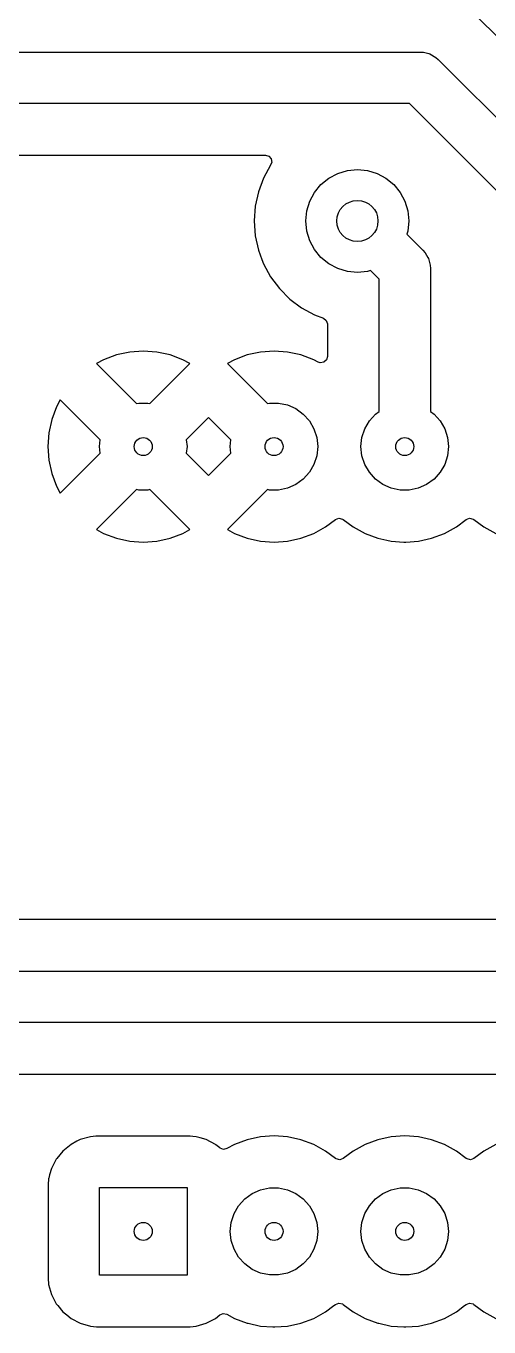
# Model space of a CAD drawing. Extents: x 50 to 210, y -150 to -70.
# Drawn here: x 88.56 to 97.56, y -120.48 to -95.21 of the extents above; entities that cross this region are included whole.
import ezdxf

# ---------------------------------------------------------------- set-up
doc = ezdxf.new("R2010")
doc.units = 0
doc.layers.add('BLACK', color=7, linetype='CONTINUOUS')

msp = doc.modelspace()

# ---------------------------------------------------------------- linework, layer by layer
at = {"layer": 'BLACK', "linetype": 'CONTINUOUS'}
for p, q in [((103.04, -100.747106), (96.792894, -94.5)), ((85.890424, -95.718851), (96.218851, -95.718851)), ((96.218851, -95.718851), (96.284099, -95.723128)), ((96.284099, -95.723128), (96.284114, -95.723128)), ((96.284114, -95.723128), (96.387446, -95.750816)), ((96.387446, -95.750816), (96.410193, -95.756911)), ((96.410193, -95.756911), (96.523232, -95.822174)), ((96.523232, -95.822174), (96.523247, -95.822189)), ((96.523247, -95.822189), (96.572404, -95.865298)), ((96.572404, -95.865298), (101.353554, -100.646447)), ((96.011745, -96.718851), (85.683317, -96.718851)), ((100.5, -101.207106), (96.011745, -96.718851)), ((85.565225, -97.719351), (93.212028, -97.719351)), ((93.212028, -97.719351), (93.279067, -97.739036)), ((93.279067, -97.739036), (93.324822, -97.79184)), ((93.31277, -97.91569), (93.175635, -98.166833)), ((93.315165, -97.911965), (93.31277, -97.91569)), ((93.334766, -97.860998), (93.313967, -97.911195)), ((93.313967, -97.911195), (93.315165, -97.911965)), ((93.324822, -97.79184), (93.334766, -97.860998)), ((94.80491, -98.019215), (95, -98)), ((95, -98), (95.19509, -98.019215)), ((93.175635, -98.166833), (93.075628, -98.434962)), ((94.292893, -98.292893), (94.44443, -98.16853)), ((94.44443, -98.16853), (94.617317, -98.07612)), ((94.617317, -98.07612), (94.80491, -98.019215)), ((95.19509, -98.019215), (95.382683, -98.07612)), ((95.382683, -98.07612), (95.55557, -98.16853)), ((95.55557, -98.16853), (95.707107, -98.292893)), ((93.075628, -98.434962), (93.014804, -98.714566)), ((94.07612, -98.617317), (94.16853, -98.44443)), ((94.16853, -98.44443), (94.292893, -98.292893)), ((95.707107, -98.292893), (95.83147, -98.44443)), ((95.83147, -98.44443), (95.92388, -98.617317)), ((93.014804, -98.714566), (92.99439, -98.999998)), ((94.019215, -98.80491), (94.07612, -98.617317)), ((95.92388, -98.617317), (95.980785, -98.80491)), ((92.99439, -98.999998), (92.99439, -99.000001)), ((92.99439, -99.000001), (93.014804, -99.285433)), ((94, -99), (94.019215, -98.80491)), ((94.019215, -99.19509), (94, -99)), ((95.980785, -98.80491), (96, -99)), ((96, -99), (95.980785, -99.19509)), ((94.07612, -99.382683), (94.019215, -99.19509)), ((95.980785, -99.19509), (95.962494, -99.255387)), ((95.962494, -99.255387), (96.273553, -99.566446)), ((93.014804, -99.285433), (93.075628, -99.565037)), ((94.16853, -99.55557), (94.07612, -99.382683)), ((93.075628, -99.565037), (93.07563, -99.565043)), ((93.07563, -99.565043), (93.075631, -99.565046)), ((93.075631, -99.565046), (93.143935, -99.748176)), ((93.143935, -99.748176), (93.175635, -99.833166)), ((94.292893, -99.707107), (94.16853, -99.55557)), ((94.44443, -99.83147), (94.292893, -99.707107)), ((96.273553, -99.566446), (96.316668, -99.61561)), ((96.316668, -99.61561), (96.316677, -99.615619)), ((96.316677, -99.615619), (96.371421, -99.710439)), ((96.371421, -99.710439), (96.38194, -99.728658)), ((96.38194, -99.728658), (96.415723, -99.854737)), ((93.175635, -99.833166), (93.31277, -100.084309)), ((94.617317, -99.92388), (94.44443, -99.83147)), ((94.80491, -99.980785), (94.617317, -99.92388)), ((95, -100), (94.80491, -99.980785)), ((95.19509, -99.980785), (95, -100)), ((95.255387, -99.962494), (95.19509, -99.980785)), ((95.42, -100.127106), (95.255387, -99.962494)), ((96.415723, -99.854737), (96.415723, -99.854752)), ((96.415723, -99.854752), (96.42, -99.92)), ((96.42, -99.92), (96.42, -102.698368)), ((93.31277, -100.084309), (93.312775, -100.084317)), ((93.312775, -100.084317), (93.484254, -100.313387)), ((95.42, -102.698368), (95.42, -100.127106)), ((93.484254, -100.313387), (93.48427, -100.313405)), ((93.48427, -100.313405), (93.686594, -100.515729)), ((93.686594, -100.515729), (93.686612, -100.515745)), ((93.686612, -100.515745), (93.915682, -100.687224)), ((93.915682, -100.687224), (93.91569, -100.687229)), ((93.91569, -100.687229), (94.166833, -100.824364)), ((94.166833, -100.824364), (94.166836, -100.824366)), ((94.166836, -100.824366), (94.166839, -100.824367)), ((94.166839, -100.824367), (94.338835, -100.888517)), ((94.338835, -100.888517), (94.394767, -100.930387)), ((94.394767, -100.930387), (94.419184, -100.995851)), ((94.419184, -100.995851), (94.4195, -101.004698)), ((94.4195, -101.004698), (94.4195, -101.630786)), ((90.576039, -101.544152), (90.317471, -101.6004)), ((90.839999, -101.525274), (90.576039, -101.544152)), ((90.840001, -101.525274), (90.839999, -101.525274)), ((91.10396, -101.544152), (90.840001, -101.525274)), ((91.362528, -101.6004), (91.10396, -101.544152)), ((93.116039, -101.544152), (92.857471, -101.6004)), ((93.379999, -101.525274), (93.116039, -101.544152)), ((93.380001, -101.525274), (93.379999, -101.525274)), ((93.64396, -101.544152), (93.380001, -101.525274)), ((93.902528, -101.6004), (93.64396, -101.544152)), ((90.069513, -101.692884), (89.933992, -101.766884)), ((89.933992, -101.766884), (89.933992, -101.766885)), ((89.933992, -101.766885), (90.71042, -102.543313)), ((90.317471, -101.6004), (90.069513, -101.692884)), ((90.969579, -102.543313), (91.746006, -101.766885)), ((91.610487, -101.692884), (91.362528, -101.6004)), ((91.746006, -101.766884), (91.610486, -101.692884)), ((91.610486, -101.692884), (91.610487, -101.692884)), ((91.746006, -101.766885), (91.746006, -101.766884)), ((92.609513, -101.692884), (92.473992, -101.766884)), ((92.473992, -101.766884), (92.473992, -101.766885)), ((92.473992, -101.766885), (93.25042, -102.543313)), ((92.857471, -101.6004), (92.609513, -101.692884)), ((94.150487, -101.692884), (93.902528, -101.6004)), ((94.236073, -101.739618), (94.150486, -101.692884)), ((94.150486, -101.692884), (94.150487, -101.692884)), ((94.277853, -101.753524), (94.236073, -101.739618)), ((94.347011, -101.74358), (94.277853, -101.753524)), ((94.399815, -101.697825), (94.347011, -101.74358)), ((94.4195, -101.630786), (94.399815, -101.697825)), ((89.226884, -102.473992), (89.152884, -102.609513)), ((89.226885, -102.473992), (89.226884, -102.473992)), ((90.00359, -103.250697), (89.226885, -102.473992)), ((90.71042, -102.543313), (90.751151, -102.534656)), ((90.751151, -102.534656), (90.928849, -102.534656)), ((90.928849, -102.534656), (90.969579, -102.543313)), ((93.25042, -102.543313), (93.291151, -102.534656)), ((93.291151, -102.534656), (93.468849, -102.534656)), ((93.468849, -102.534656), (93.642664, -102.571602)), ((89.152884, -102.609513), (89.0604, -102.857471)), ((93.642664, -102.571602), (93.805, -102.643878)), ((93.805, -102.643878), (93.948761, -102.748327)), ((93.948761, -102.748327), (94.067664, -102.880383)), ((95.232336, -102.880383), (95.351239, -102.748327)), ((95.351239, -102.748327), (95.42, -102.698368)), ((96.42, -102.698368), (96.488761, -102.748327)), ((96.488761, -102.748327), (96.607664, -102.880383)), ((89.0604, -102.857471), (89.004152, -103.116039)), ((92.11, -102.817107), (91.676409, -103.250697)), ((92.54359, -103.250697), (92.11, -102.817107)), ((94.067664, -102.880383), (94.156514, -103.034274)), ((94.156514, -103.034274), (94.211425, -103.203275)), ((95.088575, -103.203275), (95.143486, -103.034274)), ((95.143486, -103.034274), (95.232336, -102.880383)), ((96.607664, -102.880383), (96.696514, -103.034274)), ((96.696514, -103.034274), (96.751425, -103.203275)), ((89.004152, -103.116039), (88.985274, -103.379998)), ((89.99, -103.38), (90.00359, -103.250697)), ((91.676409, -103.250697), (91.69, -103.38)), ((92.53, -103.38), (92.54359, -103.250697)), ((94.211425, -103.203275), (94.23, -103.38)), ((95.07, -103.38), (95.088575, -103.203275)), ((96.751425, -103.203275), (96.77, -103.38)), ((88.985274, -103.379998), (88.985274, -103.380001)), ((88.985274, -103.380001), (89.004152, -103.64396)), ((89.226885, -104.286006), (90.00359, -103.509302)), ((90.00359, -103.509302), (89.99, -103.38)), ((91.69, -103.38), (91.676409, -103.509302)), ((91.676409, -103.509302), (92.11, -103.942893)), ((92.11, -103.942893), (92.54359, -103.509302)), ((92.54359, -103.509302), (92.53, -103.38)), ((94.211425, -103.556725), (94.156514, -103.725726)), ((94.23, -103.38), (94.211425, -103.556725)), ((95.088575, -103.556725), (95.07, -103.38)), ((95.143486, -103.725726), (95.088575, -103.556725)), ((96.751425, -103.556725), (96.696514, -103.725726)), ((96.77, -103.38), (96.751425, -103.556725)), ((89.004152, -103.64396), (89.0604, -103.902528)), ((94.156514, -103.725726), (94.067664, -103.879617)), ((95.232336, -103.879617), (95.143486, -103.725726)), ((96.696514, -103.725726), (96.607664, -103.879617)), ((89.0604, -103.902528), (89.152884, -104.150486)), ((93.948761, -104.011673), (93.805, -104.116122)), ((94.067664, -103.879617), (93.948761, -104.011673)), ((95.351239, -104.011673), (95.232336, -103.879617)), ((95.495, -104.116122), (95.351239, -104.011673)), ((96.488761, -104.011673), (96.345, -104.116122)), ((96.607664, -103.879617), (96.488761, -104.011673)), ((89.152884, -104.150486), (89.226884, -104.286006)), ((89.226884, -104.286006), (89.226885, -104.286006)), ((90.71042, -104.216686), (89.933991, -104.993114)), ((90.751151, -104.225344), (90.71042, -104.216686)), ((90.928849, -104.225344), (90.751151, -104.225344)), ((90.969579, -104.216686), (90.928849, -104.225344)), ((91.746007, -104.993114), (90.969579, -104.216686)), ((93.250418, -104.216685), (92.473991, -104.993114)), ((93.291151, -104.225344), (93.250418, -104.216685)), ((93.468849, -104.225344), (93.291151, -104.225344)), ((93.642664, -104.188398), (93.468849, -104.225344)), ((93.805, -104.116122), (93.642664, -104.188398)), ((95.657336, -104.188398), (95.495, -104.116122)), ((95.831151, -104.225344), (95.657336, -104.188398)), ((96.008849, -104.225344), (95.831151, -104.225344)), ((96.182664, -104.188398), (96.008849, -104.225344)), ((96.345, -104.116122), (96.182664, -104.188398)), ((94.382736, -104.940298), (94.575271, -104.796166)), ((94.575271, -104.796166), (94.640735, -104.771749)), ((94.640735, -104.771749), (94.709008, -104.7866)), ((94.709008, -104.7866), (94.723892, -104.796166)), ((94.723892, -104.796166), (94.916986, -104.940714)), ((96.923011, -104.940716), (97.112711, -104.798709)), ((97.112711, -104.798709), (97.11569, -104.796479)), ((97.11569, -104.796479), (97.181154, -104.772062)), ((97.181154, -104.772062), (97.249427, -104.786914)), ((97.249427, -104.786914), (97.26431, -104.796479)), ((97.26431, -104.796479), (97.456986, -104.940714)), ((89.933991, -104.993114), (90.069518, -105.067117)), ((90.069518, -105.067117), (90.317471, -105.159599)), ((91.362528, -105.159599), (91.610484, -105.067116)), ((91.610484, -105.067116), (91.746007, -104.993114)), ((92.473991, -104.993114), (92.609518, -105.067117)), ((92.609518, -105.067117), (92.857471, -105.159599)), ((93.902528, -105.159599), (94.150487, -105.067115)), ((94.150487, -105.067115), (94.382735, -104.940298)), ((94.382735, -104.940298), (94.382736, -104.940298)), ((94.916986, -104.940714), (94.916994, -104.940719)), ((94.916994, -104.940719), (95.149305, -105.067571)), ((95.149305, -105.067571), (95.149309, -105.067573)), ((95.149309, -105.067573), (95.149311, -105.067574)), ((95.149311, -105.067574), (95.397322, -105.160077)), ((96.442678, -105.160077), (96.690689, -105.067574)), ((96.690689, -105.067574), (96.923011, -104.940716)), ((97.456986, -104.940714), (97.456994, -104.940719)), ((97.456994, -104.940719), (97.689305, -105.067571)), ((90.317471, -105.159599), (90.576039, -105.215847)), ((90.576039, -105.215847), (90.839999, -105.234726)), ((90.839999, -105.234726), (90.840001, -105.234726)), ((90.840001, -105.234726), (91.10396, -105.215847)), ((91.10396, -105.215847), (91.362528, -105.159599)), ((92.857471, -105.159599), (93.116039, -105.215847)), ((93.116039, -105.215847), (93.379999, -105.234726)), ((93.379999, -105.234726), (93.380001, -105.234726)), ((93.380001, -105.234726), (93.64396, -105.215847)), ((93.64396, -105.215847), (93.902528, -105.159599)), ((95.397322, -105.160077), (95.397325, -105.160077)), ((95.397325, -105.160077), (95.397326, -105.160078)), ((95.397326, -105.160078), (95.570953, -105.197848)), ((95.570953, -105.197848), (95.655974, -105.216343)), ((95.655974, -105.216343), (95.89966, -105.233772)), ((95.89966, -105.233772), (95.919999, -105.235227)), ((95.919999, -105.235227), (95.92, -105.235227)), ((95.92, -105.235227), (95.920001, -105.235227)), ((95.920001, -105.235227), (95.938885, -105.233876)), ((95.938885, -105.233876), (96.184026, -105.216343)), ((96.184026, -105.216343), (96.442678, -105.160077)), ((133.182092, -112.5635), (85.479157, -112.5635)), ((85.015862, -113.564), (133.064, -113.564)), ((132.856894, -114.564), (85.015862, -114.564)), ((86.295499, -115.5645), (132.391111, -115.5645)), ((89.43659, -116.930304), (89.27889, -117.05889)), ((89.436591, -116.930303), (89.43659, -116.930304)), ((89.436593, -116.930302), (89.436591, -116.930303)), ((89.551622, -116.870216), (89.436593, -116.930302)), ((89.616954, -116.836089), (89.551622, -116.870216)), ((89.812584, -116.780113), (89.616954, -116.836089)), ((89.920316, -116.770536), (89.812584, -116.780113)), ((89.931964, -116.769501), (89.920316, -116.770536)), ((89.931965, -116.7695), (89.931964, -116.769501)), ((89.931971, -116.7695), (89.931965, -116.7695)), ((91.748032, -116.7695), (89.931971, -116.7695)), ((91.748037, -116.7695), (91.748032, -116.7695)), ((91.801102, -116.774217), (91.748037, -116.7695)), ((91.867413, -116.780113), (91.801102, -116.774217)), ((91.867415, -116.780113), (91.867413, -116.780113)), ((91.867418, -116.780114), (91.867415, -116.780113)), ((91.945829, -116.80255), (91.867418, -116.780114)), ((92.063045, -116.836089), (91.945829, -116.80255)), ((92.063048, -116.83609), (92.063045, -116.836089)), ((92.063049, -116.836091), (92.063048, -116.83609)), ((92.243407, -116.930302), (92.063049, -116.836091)), ((92.251934, -116.937255), (92.243407, -116.930302)), ((92.327108, -116.998551), (92.251934, -116.937255)), ((92.609309, -116.932426), (92.464895, -117.011282)), ((92.857326, -116.839921), (92.609309, -116.932426)), ((93.115965, -116.783658), (92.857326, -116.839921)), ((93.115972, -116.783657), (93.115965, -116.783658)), ((93.379999, -116.764773), (93.115972, -116.783657)), ((93.380001, -116.764773), (93.379999, -116.764773)), ((93.644027, -116.783657), (93.380001, -116.764773)), ((93.644034, -116.783658), (93.644027, -116.783657)), ((93.902673, -116.839921), (93.644034, -116.783658)), ((94.15069, -116.932426), (93.902673, -116.839921)), ((94.150694, -116.932428), (94.15069, -116.932426)), ((94.383005, -117.05928), (94.150694, -116.932428)), ((95.149305, -116.932428), (94.916994, -117.05928)), ((95.149309, -116.932426), (95.149305, -116.932428)), ((95.397326, -116.839921), (95.149309, -116.932426)), ((95.655965, -116.783658), (95.397326, -116.839921)), ((95.655972, -116.783657), (95.655965, -116.783658)), ((95.919999, -116.764773), (95.655972, -116.783657)), ((95.920001, -116.764773), (95.919999, -116.764773)), ((96.184027, -116.783657), (95.920001, -116.764773)), ((96.184034, -116.783658), (96.184027, -116.783657)), ((96.442673, -116.839921), (96.184034, -116.783658)), ((96.69069, -116.932426), (96.442673, -116.839921)), ((96.690694, -116.932428), (96.69069, -116.932426)), ((96.923005, -117.05928), (96.690694, -116.932428)), ((97.689305, -116.932428), (97.456994, -117.05928)), ((89.160706, -117.203833), (89.150302, -117.216593)), ((89.27889, -117.05889), (89.160706, -117.203833)), ((92.331158, -117.001716), (92.327108, -116.998551)), ((92.396622, -117.026133), (92.331158, -117.001716)), ((92.464895, -117.011282), (92.396622, -117.026133)), ((94.383013, -117.059285), (94.383005, -117.05928)), ((94.57569, -117.20352), (94.383013, -117.059285)), ((94.590573, -117.213085), (94.57569, -117.20352)), ((94.72431, -117.20352), (94.658845, -117.227937)), ((94.916986, -117.059285), (94.72431, -117.20352)), ((94.916994, -117.05928), (94.916986, -117.059285)), ((96.923013, -117.059285), (96.923005, -117.05928)), ((97.11569, -117.20352), (96.923013, -117.059285)), ((97.130573, -117.213085), (97.11569, -117.20352)), ((97.26431, -117.20352), (97.198845, -117.227937)), ((97.456986, -117.059285), (97.26431, -117.20352)), ((97.456994, -117.05928), (97.456986, -117.059285)), ((89.056089, -117.396954), (89.020326, -117.521944)), ((89.144213, -117.22825), (89.056089, -117.396954)), ((89.150302, -117.216593), (89.144213, -117.22825)), ((94.658845, -117.227937), (94.590573, -117.213085)), ((97.198845, -117.227937), (97.130573, -117.213085)), ((89.000113, -117.592586), (88.9895, -117.711966)), ((88.9895, -117.711966), (88.9895, -119.528028)), ((89.000114, -117.592583), (89.000113, -117.592586)), ((89.002141, -117.5855), (89.000114, -117.592583)), ((89.020326, -117.521944), (89.002141, -117.5855)), ((89.99, -119.47), (89.99, -117.77)), ((89.99, -117.77), (91.69, -117.77)), ((91.69, -117.77), (91.69, -119.47)), ((92.811239, -117.988327), (92.955, -117.883878)), ((92.955, -117.883878), (93.117336, -117.811602)), ((93.117336, -117.811602), (93.291151, -117.774656)), ((93.291151, -117.774656), (93.468849, -117.774656)), ((93.468849, -117.774656), (93.642664, -117.811602)), ((93.642664, -117.811602), (93.805, -117.883878)), ((93.805, -117.883878), (93.948761, -117.988327)), ((95.351239, -117.988327), (95.495, -117.883878)), ((95.495, -117.883878), (95.657336, -117.811602)), ((95.657336, -117.811602), (95.831151, -117.774656)), ((95.831151, -117.774656), (96.008849, -117.774656)), ((96.008849, -117.774656), (96.182664, -117.811602)), ((96.182664, -117.811602), (96.345, -117.883878)), ((96.345, -117.883878), (96.488761, -117.988327)), ((92.603486, -118.274274), (92.692336, -118.120383)), ((92.692336, -118.120383), (92.811239, -117.988327)), ((93.948761, -117.988327), (94.067664, -118.120383)), ((94.067664, -118.120383), (94.156514, -118.274274)), ((95.143486, -118.274274), (95.232336, -118.120383)), ((95.232336, -118.120383), (95.351239, -117.988327)), ((96.488761, -117.988327), (96.607664, -118.120383)), ((96.607664, -118.120383), (96.696514, -118.274274)), ((92.53, -118.62), (92.548575, -118.443275)), ((92.548575, -118.443275), (92.603486, -118.274274)), ((94.156514, -118.274274), (94.211425, -118.443275)), ((94.211425, -118.443275), (94.23, -118.62)), ((95.07, -118.62), (95.088575, -118.443275)), ((95.088575, -118.443275), (95.143486, -118.274274)), ((96.696514, -118.274274), (96.751425, -118.443275)), ((96.751425, -118.443275), (96.77, -118.62)), ((92.548575, -118.796725), (92.53, -118.62)), ((94.23, -118.62), (94.211425, -118.796725)), ((95.088575, -118.796725), (95.07, -118.62)), ((96.77, -118.62), (96.751425, -118.796725)), ((92.603486, -118.965726), (92.548575, -118.796725)), ((92.692336, -119.119617), (92.603486, -118.965726)), ((94.156514, -118.965726), (94.067664, -119.119617)), ((94.211425, -118.796725), (94.156514, -118.965726)), ((95.143486, -118.965726), (95.088575, -118.796725)), ((95.232336, -119.119617), (95.143486, -118.965726)), ((96.696514, -118.965726), (96.607664, -119.119617)), ((96.751425, -118.796725), (96.696514, -118.965726)), ((92.811239, -119.251673), (92.692336, -119.119617)), ((94.067664, -119.119617), (93.948761, -119.251673)), ((95.351239, -119.251673), (95.232336, -119.119617)), ((96.607664, -119.119617), (96.488761, -119.251673)), ((91.69, -119.47), (89.99, -119.47)), ((92.955, -119.356122), (92.811239, -119.251673)), ((93.117336, -119.428398), (92.955, -119.356122)), ((93.291151, -119.465344), (93.117336, -119.428398)), ((93.468849, -119.465344), (93.291151, -119.465344)), ((93.642664, -119.428398), (93.468849, -119.465344)), ((93.805, -119.356122), (93.642664, -119.428398)), ((93.948761, -119.251673), (93.805, -119.356122)), ((95.495, -119.356122), (95.351239, -119.251673)), ((95.657336, -119.428398), (95.495, -119.356122)), ((95.831151, -119.465344), (95.657336, -119.428398)), ((96.008849, -119.465344), (95.831151, -119.465344)), ((96.182664, -119.428398), (96.008849, -119.465344)), ((96.345, -119.356122), (96.182664, -119.428398)), ((96.488761, -119.251673), (96.345, -119.356122)), ((88.9895, -119.528028), (88.989501, -119.528034)), ((88.989501, -119.528034), (89.000113, -119.647415)), ((89.000113, -119.647415), (89.056089, -119.843045)), ((89.056089, -119.843045), (89.05609, -119.843048)), ((89.05609, -119.843048), (89.056091, -119.843049)), ((89.056091, -119.843049), (89.150302, -120.023407)), ((89.150302, -120.023407), (89.180803, -120.060813)), ((89.180803, -120.060813), (89.27889, -120.181109)), ((89.27889, -120.181109), (89.352891, -120.241448)), ((89.352891, -120.241448), (89.436593, -120.309698)), ((92.243407, -120.309698), (92.327109, -120.241446)), ((92.327109, -120.241446), (92.391503, -120.214338)), ((92.391503, -120.214338), (92.460333, -120.226347)), ((92.460333, -120.226347), (92.464896, -120.228717)), ((92.464896, -120.228717), (92.609305, -120.307571)), ((94.150689, -120.307574), (94.383011, -120.180716)), ((94.383011, -120.180716), (94.54319, -120.060808)), ((94.54319, -120.060808), (94.57569, -120.036479)), ((94.57569, -120.036479), (94.641154, -120.012062)), ((94.641154, -120.012062), (94.709427, -120.026914)), ((94.709427, -120.026914), (94.72431, -120.036479)), ((94.72431, -120.036479), (94.916986, -120.180714)), ((94.916986, -120.180714), (94.916994, -120.180719)), ((94.916994, -120.180719), (95.149305, -120.307571)), ((96.690689, -120.307574), (96.923011, -120.180716)), ((96.923011, -120.180716), (97.08319, -120.060808)), ((97.08319, -120.060808), (97.11569, -120.036479)), ((97.11569, -120.036479), (97.181154, -120.012062)), ((97.181154, -120.012062), (97.249427, -120.026914)), ((97.249427, -120.026914), (97.26431, -120.036479)), ((97.26431, -120.036479), (97.456986, -120.180714)), ((97.456986, -120.180714), (97.456994, -120.180719)), ((97.456994, -120.180719), (97.689305, -120.307571)), ((89.436593, -120.309698), (89.616951, -120.403909)), ((89.616951, -120.403909), (89.812582, -120.459886)), ((89.812582, -120.459886), (89.931963, -120.4705)), ((89.931963, -120.4705), (91.748036, -120.470499)), ((91.748036, -120.470499), (91.867418, -120.459886)), ((91.867418, -120.459886), (92.063049, -120.403909)), ((92.063049, -120.403909), (92.243407, -120.309698)), ((92.609305, -120.307571), (92.609309, -120.307573)), ((92.609309, -120.307573), (92.609311, -120.307574)), ((92.609311, -120.307574), (92.857322, -120.400077)), ((92.857322, -120.400077), (92.857325, -120.400077)), ((92.857325, -120.400077), (92.857326, -120.400078)), ((92.857326, -120.400078), (92.874942, -120.40391)), ((92.874942, -120.40391), (93.115974, -120.456343)), ((93.115974, -120.456343), (93.35966, -120.473772)), ((93.35966, -120.473772), (93.379999, -120.475227)), ((93.379999, -120.475227), (93.38, -120.475227)), ((93.38, -120.475227), (93.380001, -120.475227)), ((93.380001, -120.475227), (93.398885, -120.473876)), ((93.398885, -120.473876), (93.644026, -120.456343)), ((93.644026, -120.456343), (93.902678, -120.400077)), ((93.902678, -120.400077), (94.150689, -120.307574)), ((95.149305, -120.307571), (95.149309, -120.307573)), ((95.149309, -120.307573), (95.149311, -120.307574)), ((95.149311, -120.307574), (95.397322, -120.400077)), ((95.397322, -120.400077), (95.397325, -120.400077)), ((95.397325, -120.400077), (95.397326, -120.400078)), ((95.397326, -120.400078), (95.414942, -120.40391)), ((95.414942, -120.40391), (95.655974, -120.456343)), ((95.655974, -120.456343), (95.89966, -120.473772)), ((95.89966, -120.473772), (95.919999, -120.475227)), ((95.919999, -120.475227), (95.92, -120.475227)), ((95.92, -120.475227), (95.920001, -120.475227)), ((95.920001, -120.475227), (95.938885, -120.473876)), ((95.938885, -120.473876), (96.184026, -120.456343)), ((96.184026, -120.456343), (96.442678, -120.400077)), ((96.442678, -120.400077), (96.690689, -120.307574))]:
    msp.add_line(p, q, dxfattribs=at)
at = {"layer": 'BLACK'}
for centre, radius in [((95, -99), 0.4), ((90.84, -103.38), 0.175), ((90.84, -103.38), 0.175), ((93.38, -103.38), 0.175), ((93.38, -103.38), 0.175), ((95.92, -103.38), 0.175), ((95.92, -103.38), 0.175), ((90.84, -118.62), 0.175), ((90.84, -118.62), 0.175), ((93.38, -118.62), 0.175), ((93.38, -118.62), 0.175), ((95.92, -118.62), 0.175), ((95.92, -118.62), 0.175)]:
    msp.add_circle(centre, radius, dxfattribs=at)

doc.saveas('drawing.dxf')
